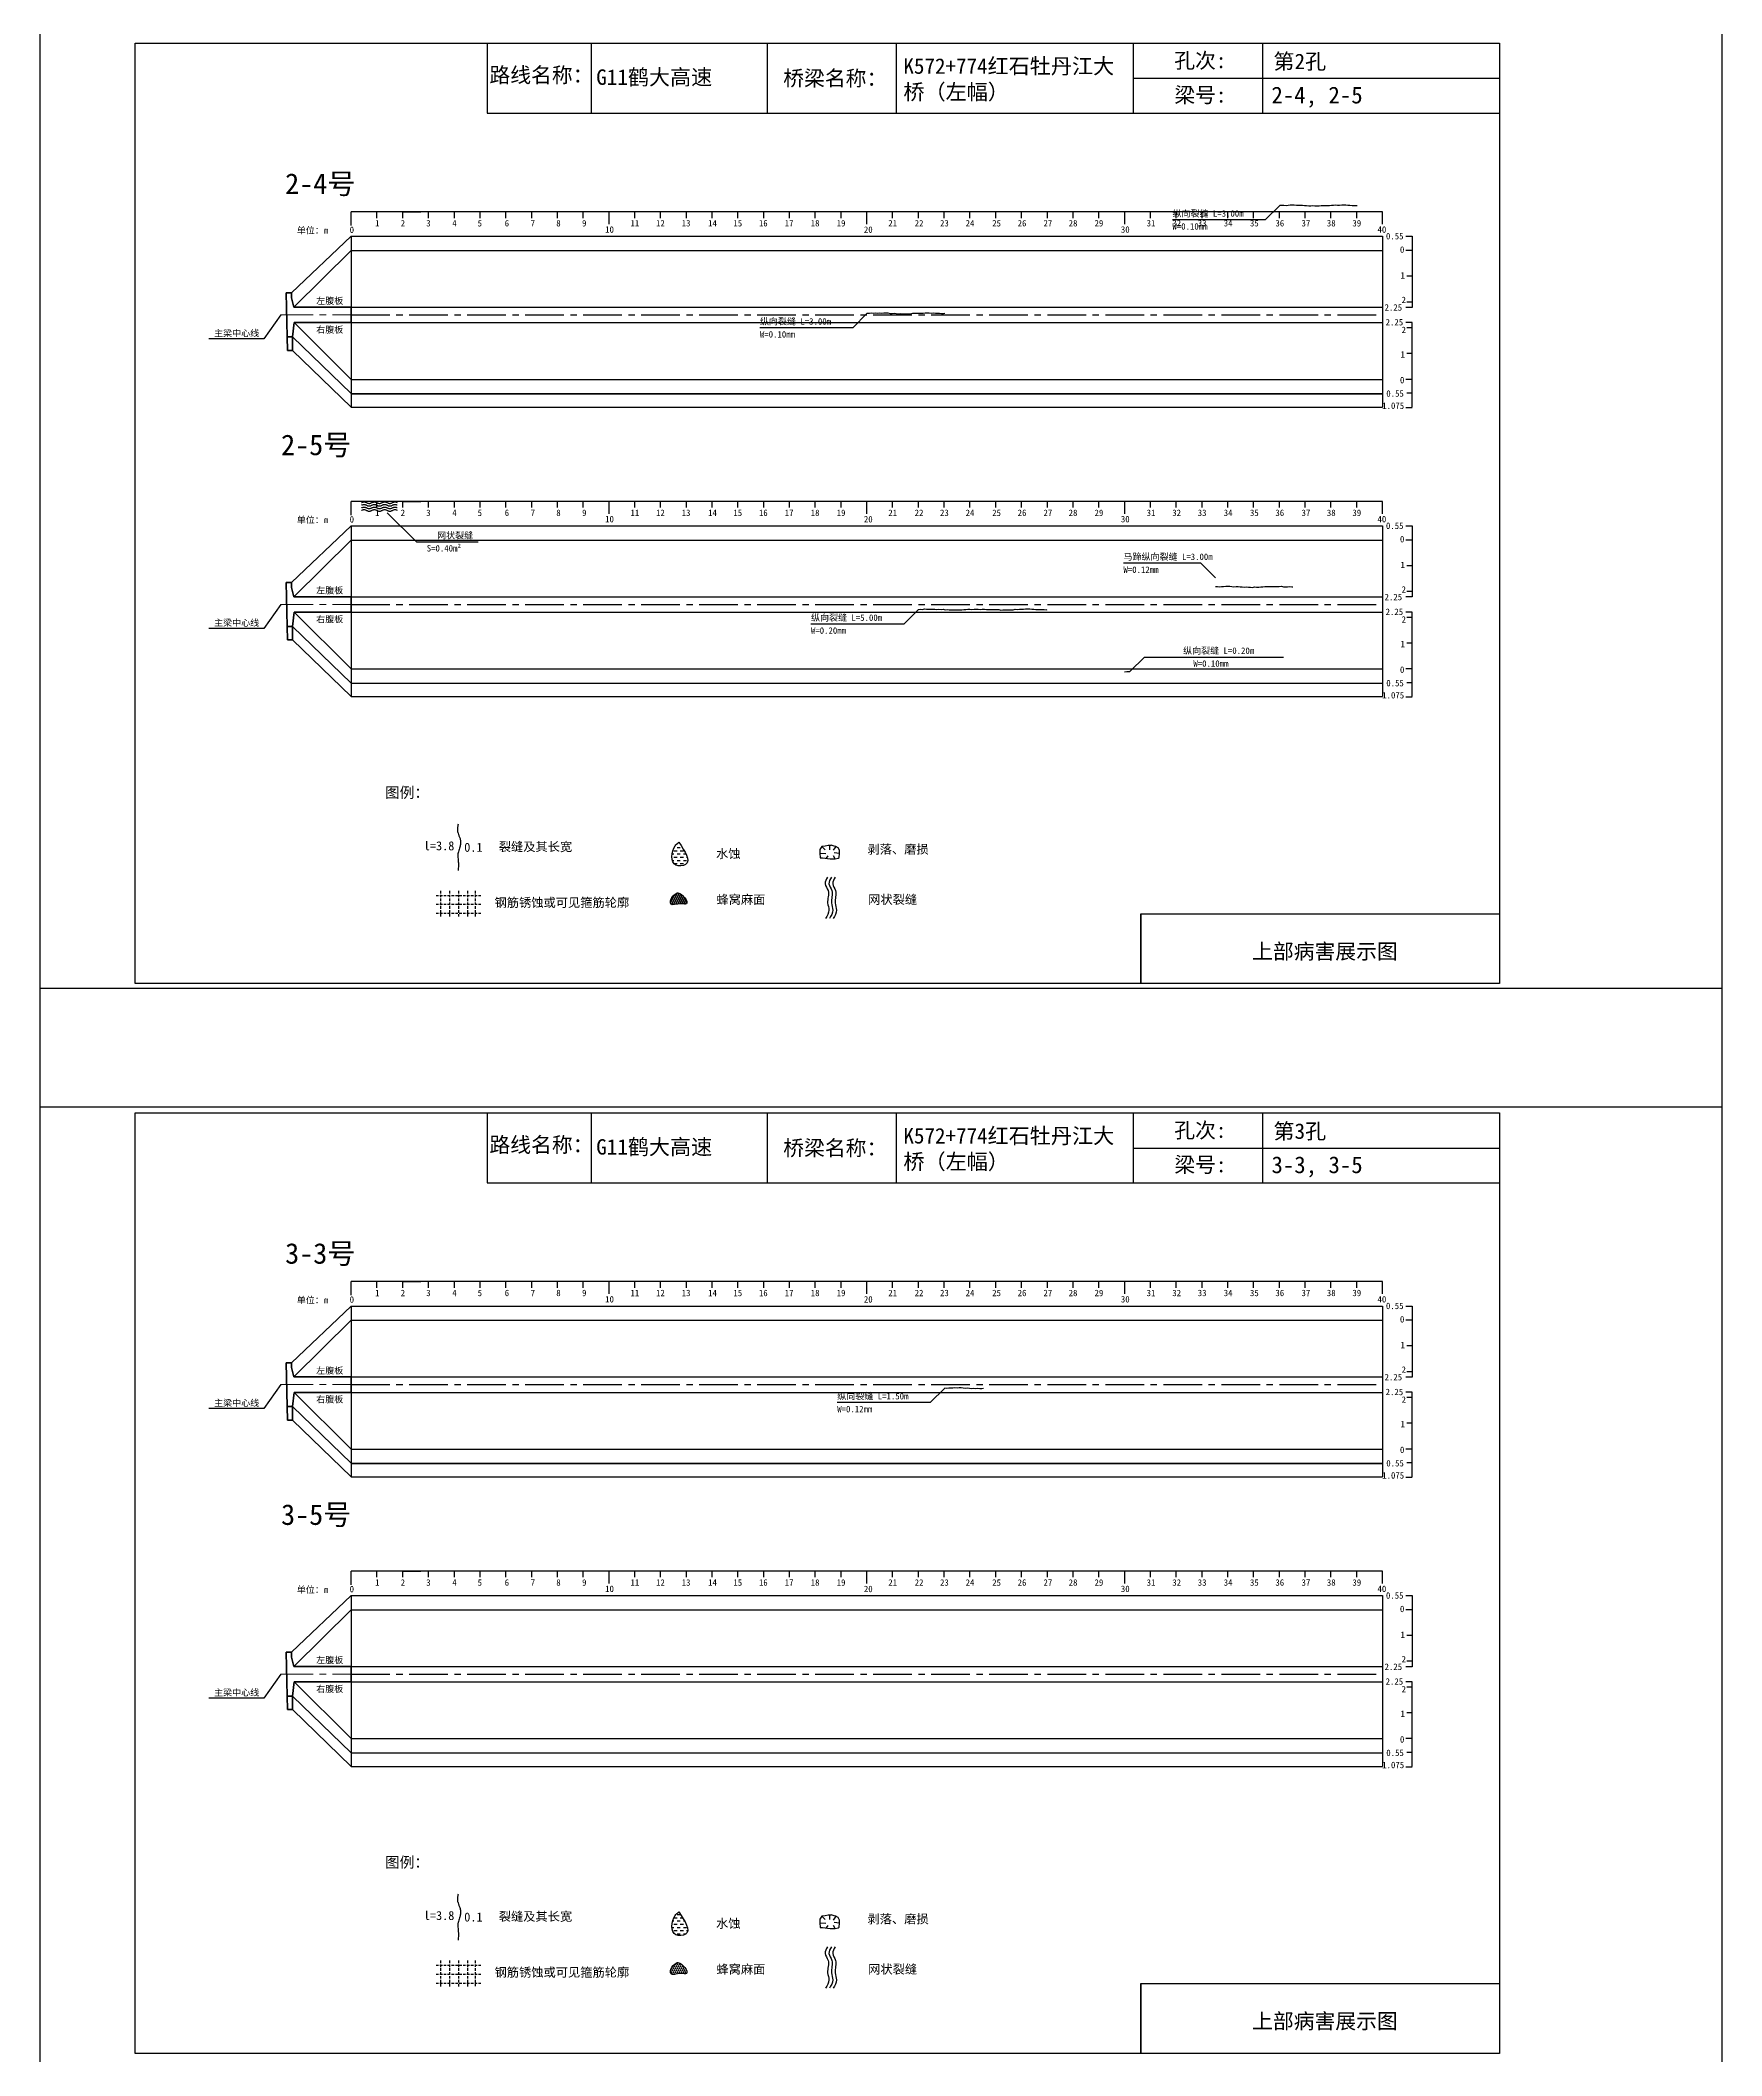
# Model space of a CAD drawing. Header units: millimetres. Extents: x -37 to 615, y -10473 to 23.
# Drawn here: x -37 to 615, y -2541 to -1759 of the extents above; entities that cross this region are included whole.
import ezdxf

# ---------------------------------------------------------------- set-up
doc = ezdxf.new("R2010")
doc.units = ezdxf.units.MM
for name, pattern in [('CENTER', [2, 1.25, -0.25, 0.25, -0.25]), ('CENTER2', [1.125, 0.75, -0.125, 0.125, -0.125]), ('DASHED', [0.75, 0.5, -0.25])]:
    doc.linetypes.add(name, pattern=pattern)
for name, color, linetype in [('加固措施', 7, 'Continuous'), ('图层1', 7, 'Continuous'), ('病害', 5, 'Continuous'), ('轮廓', 3, 'Continuous')]:
    doc.layers.add(name, color=color, linetype=linetype)
doc.layers.add('虚线', color=7, linetype='Continuous', lineweight=30)
doc.styles.get("Standard").update_dxf_attribs({"font": ''})
doc.styles.add('汉字', font='')
doc.styles.get('Standard').set_extended_font_data('SimSun')
doc.styles.get('汉字').set_extended_font_data('SimSun')
pattern_1 = [(0, (-2783.5002, -201.1734), (0.38480574, 0.76961148), [0, -0.76961148])]
pattern_2 = [(0, (-4794.9262, -487.88576), (0.38480574, 0.76961148), [0, -0.76961148])]
pattern_3 = [(0, (-2240.9707, -124.7498), (1.2467706, 1.2467706), [1.2467706, -1.2467706])]

# ---------------------------------------------------------------- blocks, each defined once
blk = doc.blocks.new('adfsd')
at = {"lineweight": -2, "ltscale": 0.5}
for p, q in [((1140.876, -3083.768), (1140.94, -3083.769)), ((1140.897, -3083.694), (1140.936, -3083.729)), ((1140.948, -3083.824), (1140.969, -3083.796)), ((1140.983, -3083.682), (1140.981, -3083.729)), ((1141.053, -3083.694), (1141.022, -3083.735)), ((1141.045, -3083.83), (1141.028, -3083.796)), ((1141.094, -3083.772), (1141.036, -3083.763))]:
    blk.add_line(p, q, dxfattribs=at)
blk.add_lwpolyline([(1141, -3083.682), (1140.967, -3083.682), (1140.934, -3083.69), (1140.897, -3083.694), (1140.876, -3083.727), (1140.876, -3083.768), (1140.88, -3083.818), (1140.905, -3083.818), (1140.991, -3083.83), (1141.045, -3083.83), (1141.078, -3083.822), (1141.09, -3083.814), (1141.094, -3083.772), (1141.094, -3083.735), (1141.078, -3083.707), (1141.053, -3083.694), (1141.033, -3083.69), (1141, -3083.678)], dxfattribs=at)
blk = doc.blocks.new('chi')
at = {"color": 0}
for p, q in [((1147.409, -3079.329), (1147.409, -3078.8)), ((1187.409, -3078.8), (1147.409, -3078.8)), ((1148.409, -3079.041), (1148.409, -3078.8)), ((1149.409, -3079.041), (1149.409, -3078.8)), ((1149.409, -3078.8), (1150.109, -3078.8)), ((1150.409, -3079.041), (1150.409, -3078.8)), ((1151.409, -3079.041), (1151.409, -3078.8)), ((1152.409, -3079.041), (1152.409, -3078.8)), ((1153.409, -3079.041), (1153.409, -3078.8)), ((1154.409, -3079.041), (1154.409, -3078.8)), ((1155.409, -3079.041), (1155.409, -3078.8)), ((1156.409, -3079.041), (1156.409, -3078.8)), ((1157.409, -3079.283), (1157.409, -3078.8)), ((1158.409, -3079.041), (1158.409, -3078.8)), ((1159.409, -3079.041), (1159.409, -3078.8)), ((1160.409, -3079.041), (1160.409, -3078.8)), ((1161.409, -3079.041), (1161.409, -3078.8)), ((1162.409, -3079.041), (1162.409, -3078.8)), ((1163.409, -3079.041), (1163.409, -3078.8)), ((1164.409, -3079.041), (1164.409, -3078.8)), ((1165.409, -3079.041), (1165.409, -3078.8)), ((1166.409, -3079.041), (1166.409, -3078.8)), ((1167.409, -3079.283), (1167.409, -3078.8)), ((1168.409, -3079.041), (1168.409, -3078.8)), ((1169.409, -3079.041), (1169.409, -3078.8)), ((1170.409, -3079.041), (1170.409, -3078.8)), ((1171.409, -3079.041), (1171.409, -3078.8)), ((1172.409, -3079.041), (1172.409, -3078.8)), ((1173.409, -3079.041), (1173.409, -3078.8)), ((1174.409, -3079.041), (1174.409, -3078.8)), ((1175.409, -3079.041), (1175.409, -3078.8)), ((1176.409, -3079.041), (1176.409, -3078.8)), ((1177.409, -3079.283), (1177.409, -3078.8)), ((1178.409, -3079.041), (1178.409, -3078.8)), ((1179.409, -3079.041), (1179.409, -3078.8)), ((1180.409, -3079.041), (1180.409, -3078.8)), ((1181.409, -3079.041), (1181.409, -3078.8)), ((1182.409, -3079.041), (1182.409, -3078.8)), ((1183.409, -3079.041), (1183.409, -3078.8)), ((1184.409, -3079.041), (1184.409, -3078.8)), ((1185.409, -3079.041), (1185.409, -3078.8)), ((1186.409, -3079.041), (1186.409, -3078.8)), ((1187.409, -3079.283), (1187.409, -3078.8))]:
    blk.add_line(p, q, dxfattribs=at)
for s, p in [('0', (1147.349, -3079.623)), ('1', (1148.339, -3079.368)), ('2', (1149.328, -3079.368)), ('3', (1150.319, -3079.368)), ('4', (1151.329, -3079.368)), ('5', (1152.313, -3079.368)), ('6', (1153.363, -3079.368)), ('7', (1154.37, -3079.368)), ('8', (1155.363, -3079.368)), ('9', (1156.363, -3079.368)), ('10', (1157.259, -3079.613)), ('11', (1158.242, -3079.368)), ('12', (1159.233, -3079.368)), ('13', (1160.227, -3079.368)), ('14', (1161.252, -3079.368)), ('15', (1162.233, -3079.368)), ('16', (1163.223, -3079.368)), ('17', (1164.224, -3079.368)), ('18', (1165.232, -3079.368)), ('19', (1166.238, -3079.368)), ('20', (1167.294, -3079.617)), ('21', (1168.24, -3079.368)), ('22', (1169.264, -3079.368)), ('23', (1170.247, -3079.368)), ('24', (1171.24, -3079.368)), ('25', (1172.271, -3079.368)), ('26', (1173.258, -3079.368)), ('27', (1174.261, -3079.368)), ('28', (1175.236, -3079.368)), ('29', (1176.24, -3079.368)), ('30', (1177.262, -3079.613)), ('31', (1178.261, -3079.368)), ('32', (1179.256, -3079.368)), ('33', (1180.243, -3079.368)), ('34', (1181.251, -3079.368)), ('35', (1182.269, -3079.368)), ('36', (1183.256, -3079.368)), ('37', (1184.269, -3079.368)), ('38', (1185.251, -3079.368)), ('39', (1186.242, -3079.368)), ('40', (1187.216, -3079.613))]:
    blk.add_text(s, height=0.25).set_placement(p)
blk = doc.blocks.new('kopp')
at = {"color": 0}
for p, q in [((1188.308, -3078.25), (1188.558, -3078.25)), ((1188.558, -3078.8), (1188.308, -3078.8)), ((1188.558, -3078.25), (1188.558, -3078.8)), ((1188.558, -3078.8), (1188.558, -3079.8)), ((1188.558, -3079.8), (1188.358, -3079.8)), ((1188.558, -3079.8), (1188.558, -3079.8)), ((1188.558, -3079.8), (1188.558, -3080.8)), ((1188.558, -3081.009), (1188.308, -3081.009)), ((1188.558, -3080.8), (1188.358, -3080.8)), ((1188.558, -3080.8), (1188.558, -3081.009)), ((1188.558, -3081.592), (1188.308, -3081.592)), ((1188.558, -3081.8), (1188.358, -3081.8)), ((1188.558, -3081.8), (1188.558, -3081.592)), ((1188.558, -3082.8), (1188.558, -3081.8)), ((1188.558, -3082.8), (1188.358, -3082.8)), ((1188.558, -3083.8), (1188.558, -3082.8)), ((1188.558, -3082.8), (1188.558, -3082.8)), ((1188.558, -3083.8), (1188.308, -3083.8)), ((1188.558, -3084.338), (1188.358, -3084.338)), ((1188.558, -3084.875), (1188.558, -3083.8)), ((1188.308, -3084.888), (1188.558, -3084.888))]:
    blk.add_line(p, q, dxfattribs=at)
for s, p in [('0.55', (1187.543, -3078.37)), ('0', (1188.086, -3078.891)), ('1', (1188.109, -3079.89)), ('2.25', (1187.49, -3081.135)), ('2', (1188.15, -3080.842)), ('2.25', (1187.53, -3081.708)), ('2', (1188.15, -3082.006)), ('1', (1188.109, -3082.959)), ('0.55', (1187.556, -3084.474)), ('0', (1188.086, -3083.954)), ('1.075', (1187.398, -3084.946))]:
    blk.add_text(s, height=0.25).set_placement(p)

msp = doc.modelspace()

# ---------------------------------------------------------------- hatches: boundary and pattern name
at = {"layer": '加固措施', "lineweight": -2}
h = msp.add_hatch(dxfattribs=at)
h.set_pattern_fill('DASH', color=256, scale=0.626645)
h.set_pattern_definition(pattern_3)
edge = h.paths.add_edge_path()
edge.add_spline(control_points=[(210.85, -2070.12), (210.36, -2070.55), (208.03, -2072.61), (207.41, -2080.1), (216.74, -2078.77), (213.29, -2073.7), (210.85, -2070.12)], knot_values=[0, 0, 0, 0, 3.237042, 15.187225, 21.182779, 35.601669, 35.601669, 35.601669, 35.601669], degree=3, periodic=0)
h = msp.add_hatch(dxfattribs=at)
h.set_pattern_fill('DASH', color=256, scale=0.626645)
h.set_pattern_definition(pattern_3)
edge = h.paths.add_edge_path()
edge.add_spline(control_points=[(210.85, -2070.12), (210.36, -2070.55), (208.03, -2072.61), (207.41, -2080.1), (216.74, -2078.77), (213.29, -2073.7), (210.85, -2070.12)], knot_values=[0, 0, 0, 0, 3.237042, 15.187225, 21.182779, 35.601669, 35.601669, 35.601669, 35.601669], degree=3, periodic=0)
h = msp.add_hatch(dxfattribs=at)
h.set_pattern_fill('DOTS', scale=0.696272)
h.set_pattern_definition(pattern_1)
edge = h.paths.add_edge_path()
edge.add_spline(control_points=[(210.19, -2089.78), (209.15, -2090.49), (207.68, -2091.51), (207.52, -2095.25), (211, -2093.53), (215.72, -2094.88), (212.21, -2089.7), (210.31, -2089.78), (210.19, -2089.78)], knot_values=[0, 0, 0, 0, 5.205471, 7.397577, 12.944796, 16.169923, 23.88441, 24.400432, 24.400432, 24.400432, 24.400432], degree=3, periodic=0)
h = msp.add_hatch(dxfattribs=at)
h.set_pattern_fill('DOTS', scale=0.696272)
h.set_pattern_definition(pattern_1)
edge = h.paths.add_edge_path()
edge.add_spline(control_points=[(210.19, -2089.78), (209.15, -2090.49), (207.68, -2091.51), (207.52, -2095.25), (211, -2093.53), (215.72, -2094.88), (212.21, -2089.7), (210.31, -2089.78), (210.19, -2089.78)], knot_values=[0, 0, 0, 0, 5.205471, 7.397577, 12.944796, 16.169923, 23.88441, 24.400432, 24.400432, 24.400432, 24.400432], degree=3, periodic=0)
h = msp.add_hatch(dxfattribs=at)
h.set_pattern_fill('DASH', color=256, scale=0.626645)
h.set_pattern_definition(pattern_3)
edge = h.paths.add_edge_path()
edge.add_spline(control_points=[(210.85, -2485.12), (210.36, -2485.55), (208.03, -2487.61), (207.41, -2495.1), (216.74, -2493.77), (213.29, -2488.7), (210.85, -2485.12)], knot_values=[0, 0, 0, 0, 3.237042, 15.187225, 21.182779, 35.601669, 35.601669, 35.601669, 35.601669], degree=3, periodic=0)
h = msp.add_hatch(dxfattribs=at)
h.set_pattern_fill('DASH', color=256, scale=0.626645)
h.set_pattern_definition(pattern_3)
edge = h.paths.add_edge_path()
edge.add_spline(control_points=[(210.85, -2485.12), (210.36, -2485.55), (208.03, -2487.61), (207.41, -2495.1), (216.74, -2493.77), (213.29, -2488.7), (210.85, -2485.12)], knot_values=[0, 0, 0, 0, 3.237042, 15.187225, 21.182779, 35.601669, 35.601669, 35.601669, 35.601669], degree=3, periodic=0)
h = msp.add_hatch(dxfattribs=at)
h.set_pattern_fill('DOTS', scale=0.696272)
h.set_pattern_definition(pattern_1)
edge = h.paths.add_edge_path()
edge.add_spline(control_points=[(210.19, -2504.78), (209.15, -2505.49), (207.68, -2506.51), (207.52, -2510.25), (211, -2508.53), (215.72, -2509.88), (212.21, -2504.7), (210.31, -2504.78), (210.19, -2504.78)], knot_values=[0, 0, 0, 0, 5.205471, 7.397577, 12.944796, 16.169923, 23.88441, 24.400432, 24.400432, 24.400432, 24.400432], degree=3, periodic=0)
h = msp.add_hatch(dxfattribs=at)
h.set_pattern_fill('DOTS', scale=0.696272)
h.set_pattern_definition(pattern_1)
edge = h.paths.add_edge_path()
edge.add_spline(control_points=[(210.19, -2504.78), (209.15, -2505.49), (207.68, -2506.51), (207.52, -2510.25), (211, -2508.53), (215.72, -2509.88), (212.21, -2504.7), (210.31, -2504.78), (210.19, -2504.78)], knot_values=[0, 0, 0, 0, 5.205471, 7.397577, 12.944796, 16.169923, 23.88441, 24.400432, 24.400432, 24.400432, 24.400432], degree=3, periodic=0)
at = {"layer": '病害', "lineweight": -2}
h = msp.add_hatch(dxfattribs=at)
h.set_pattern_fill('DOTS', color=4, scale=0.696272, style=0)
h.set_pattern_definition(pattern_2)
edge = h.paths.add_edge_path()
edge.add_spline(control_points=[(210.19, -2089.78), (209.15, -2090.49), (207.68, -2091.51), (207.52, -2095.25), (211, -2093.53), (215.72, -2094.88), (212.21, -2089.7), (210.31, -2089.78), (210.19, -2089.78)], knot_values=[0, 0, 0, 0, 1.041094, 1.479515, 2.588959, 3.233985, 4.776882, 4.880086, 4.880086, 4.880086, 4.880086], degree=3, periodic=0)
h = msp.add_hatch(dxfattribs=at)
h.set_pattern_fill('DOTS', color=4, scale=0.696272, style=0)
h.set_pattern_definition(pattern_2)
edge = h.paths.add_edge_path()
edge.add_spline(control_points=[(210.19, -2089.78), (209.15, -2090.49), (207.68, -2091.51), (207.52, -2095.25), (211, -2093.53), (215.72, -2094.88), (212.21, -2089.7), (210.31, -2089.78), (210.19, -2089.78)], knot_values=[0, 0, 0, 0, 1.041094, 1.479515, 2.588959, 3.233985, 4.776882, 4.880086, 4.880086, 4.880086, 4.880086], degree=3, periodic=0)
h = msp.add_hatch(dxfattribs=at)
h.set_pattern_fill('DOTS', color=4, scale=0.696272, style=0)
h.set_pattern_definition(pattern_2)
edge = h.paths.add_edge_path()
edge.add_spline(control_points=[(210.19, -2504.78), (209.15, -2505.49), (207.68, -2506.51), (207.52, -2510.25), (211, -2508.53), (215.72, -2509.88), (212.21, -2504.7), (210.31, -2504.78), (210.19, -2504.78)], knot_values=[0, 0, 0, 0, 1.041094, 1.479515, 2.588959, 3.233985, 4.776882, 4.880086, 4.880086, 4.880086, 4.880086], degree=3, periodic=0)
h = msp.add_hatch(dxfattribs=at)
h.set_pattern_fill('DOTS', color=4, scale=0.696272, style=0)
h.set_pattern_definition(pattern_2)
edge = h.paths.add_edge_path()
edge.add_spline(control_points=[(210.19, -2504.78), (209.15, -2505.49), (207.68, -2506.51), (207.52, -2510.25), (211, -2508.53), (215.72, -2509.88), (212.21, -2504.7), (210.31, -2504.78), (210.19, -2504.78)], knot_values=[0, 0, 0, 0, 1.041094, 1.479515, 2.588959, 3.233985, 4.776882, 4.880086, 4.880086, 4.880086, 4.880086], degree=3, periodic=0)

# ---------------------------------------------------------------- linework, layer by layer
at = {"color": 0, "linetype": 'ByBlock'}
for p, q in [((0, -1760.15), (529.17, -1760.15)), ((0, -2125), (0, -1760.15)), ((136.5, -1760.15), (136.5, -1787.28)), ((245.1, -1760.15), (245.1, -1787.28)), ((387.13, -1760.15), (387.13, -1787.28)), ((437.29, -1760.21), (437.29, -1787.34)), ((529.17, -1760.15), (529.17, -2125)), ((136.5, -1787.28), (529.17, -1787.28)), ((390.12, -2125), (390.12, -2097.88)), ((390.12, -2097.88), (529.17, -2097.88)), ((529.17, -2125), (0, -2125)), ((0, -2175.15), (529.17, -2175.15)), ((0, -2540), (0, -2175.15)), ((136.5, -2175.15), (136.5, -2202.28)), ((245.1, -2175.15), (245.1, -2202.28)), ((387.13, -2175.15), (387.13, -2202.28)), ((437.29, -2175.21), (437.29, -2202.34)), ((529.17, -2175.15), (529.17, -2540)), ((136.5, -2202.28), (529.17, -2202.28)), ((390.12, -2540), (390.12, -2512.88)), ((390.12, -2512.88), (529.17, -2512.88)), ((529.17, -2540), (0, -2540))]:
    msp.add_line(p, q, dxfattribs=at)
at = {"color": 0}
for p, q in [((60.65, -1857.07), (83.82, -1835.07)), ((83.82, -1835.07), (83.82, -1901.32)), ((83.82, -1835.07), (483.82, -1835.07)), ((483.82, -1835.07), (483.82, -1901.32)), ((61.57, -1862.57), (83.82, -1840.57)), ((56.57, -1865.57), (49.96, -1874.83)), ((61.64, -1868.57), (83.82, -1890.57)), ((83.82, -1862.57), (483.82, -1862.57)), ((83.82, -1868.57), (483.82, -1868.57)), ((483.82, -1862.57), (483.82, -1865.57)), ((49.96, -1874.83), (28.63, -1874.83)), ((60.99, -1874.07), (83.82, -1896.07)), ((61.09, -1879.32), (83.82, -1901.32)), ((83.82, -1890.57), (483.82, -1890.57)), ((83.82, -1896.07), (483.82, -1896.07)), ((83.82, -1896.19), (483.82, -1896.19)), ((83.82, -1901.32), (483.82, -1901.32)), ((60.65, -1969.41), (83.82, -1947.41)), ((61.57, -1974.92), (83.82, -1952.91)), ((83.82, -1947.41), (83.82, -2013.66)), ((83.82, -1947.41), (483.82, -1947.41)), ((83.82, -1952.91), (483.82, -1952.91)), ((483.82, -1947.41), (483.82, -2013.66)), ((56.57, -1977.91), (49.96, -1987.17)), ((83.82, -1974.91), (483.82, -1974.91)), ((483.82, -1974.91), (483.82, -1977.91)), ((61.64, -1980.91), (83.82, -2002.91)), ((83.82, -1980.91), (483.82, -1980.91)), ((49.96, -1987.17), (28.63, -1987.17)), ((60.99, -1986.41), (83.82, -2008.41)), ((61.09, -1991.66), (83.82, -2013.66)), ((83.82, -2002.91), (483.82, -2002.91)), ((83.82, -2008.41), (483.82, -2008.41)), ((83.82, -2013.66), (483.82, -2013.66)), ((60.65, -2272.07), (83.82, -2250.07)), ((83.82, -2250.07), (83.82, -2316.32)), ((83.82, -2250.07), (483.82, -2250.07)), ((483.82, -2250.07), (483.82, -2316.32)), ((61.57, -2277.57), (83.82, -2255.57)), ((56.57, -2280.57), (49.96, -2289.83)), ((83.82, -2277.57), (483.82, -2277.57)), ((483.82, -2277.57), (483.82, -2280.57)), ((49.96, -2289.83), (28.63, -2289.83)), ((60.99, -2289.07), (83.82, -2311.07)), ((61.64, -2283.57), (83.82, -2305.57)), ((83.82, -2283.57), (483.82, -2283.57)), ((61.09, -2294.32), (83.82, -2316.32)), ((83.82, -2305.57), (483.82, -2305.57)), ((83.82, -2311.07), (483.82, -2311.07)), ((83.82, -2311.19), (483.82, -2311.19)), ((83.82, -2316.32), (483.82, -2316.32)), ((60.65, -2384.41), (83.82, -2362.41)), ((61.57, -2389.92), (83.82, -2367.91)), ((83.82, -2362.41), (83.82, -2428.66)), ((83.82, -2362.41), (483.82, -2362.41)), ((83.82, -2367.91), (483.82, -2367.91)), ((483.82, -2362.41), (483.82, -2428.66)), ((83.82, -2389.91), (483.82, -2389.91)), ((483.82, -2389.91), (483.82, -2392.91)), ((56.57, -2392.91), (49.96, -2402.17)), ((61.64, -2395.91), (83.82, -2417.91)), ((83.82, -2395.91), (483.82, -2395.91)), ((49.96, -2402.17), (28.63, -2402.17)), ((60.99, -2401.41), (83.82, -2423.41)), ((61.09, -2406.66), (83.82, -2428.66)), ((83.82, -2417.91), (483.82, -2417.91)), ((83.82, -2423.41), (483.82, -2423.41)), ((83.82, -2428.66), (483.82, -2428.66))]:
    msp.add_line(p, q, dxfattribs=at)
for p, q in [((83.82, -1840.57), (483.82, -1840.57)), ((83.82, -2255.57), (483.82, -2255.57))]:
    msp.add_line(p, q)
at = {"color": 1, "linetype": 'CENTER2', "ltscale": 20}
for p, q in [((83.82, -1865.57), (483.82, -1865.57)), ((83.82, -1977.91), (483.82, -1977.91)), ((83.82, -2280.57), (483.82, -2280.57)), ((83.82, -2392.91), (483.82, -2392.91))]:
    msp.add_line(p, q, dxfattribs=at)
at = {"color": 1, "linetype": 'DASHED', "ltscale": 2}
for p, q in [((116.71, -2090.75), (134.11, -2090.75)), ((116.71, -2090.75), (134.11, -2090.75)), ((116.71, -2094.23), (134.11, -2094.23)), ((116.71, -2094.23), (134.11, -2094.23)), ((118.45, -2089.01), (118.45, -2099.45)), ((118.45, -2089.01), (118.45, -2099.45)), ((121.93, -2089.01), (121.93, -2099.45)), ((121.93, -2089.01), (121.93, -2099.45)), ((125.41, -2089.01), (125.41, -2099.45)), ((125.41, -2089.01), (125.41, -2099.45)), ((128.89, -2089.01), (128.89, -2099.45)), ((128.89, -2089.01), (128.89, -2099.45)), ((131.87, -2088.98), (131.87, -2099.43)), ((131.87, -2088.98), (131.87, -2099.43)), ((116.71, -2097.71), (134.11, -2097.71)), ((116.71, -2097.71), (134.11, -2097.71)), ((116.71, -2505.75), (134.11, -2505.75)), ((116.71, -2505.75), (134.11, -2505.75)), ((116.71, -2509.23), (134.11, -2509.23)), ((116.71, -2509.23), (134.11, -2509.23)), ((118.45, -2504.01), (118.45, -2514.45)), ((118.45, -2504.01), (118.45, -2514.45)), ((121.93, -2504.01), (121.93, -2514.45)), ((121.93, -2504.01), (121.93, -2514.45)), ((125.41, -2504.01), (125.41, -2514.45)), ((125.41, -2504.01), (125.41, -2514.45)), ((128.89, -2504.01), (128.89, -2514.45)), ((128.89, -2504.01), (128.89, -2514.45)), ((131.87, -2503.98), (131.87, -2514.43)), ((131.87, -2503.98), (131.87, -2514.43)), ((116.71, -2512.71), (134.11, -2512.71)), ((116.71, -2512.71), (134.11, -2512.71))]:
    msp.add_line(p, q, dxfattribs=at)
at = {"color": 3, "linetype": 'ByBlock'}
for points in [[(-36.77, -1711.81), (615.38, -1711.81), (615.38, -2172.93), (-36.77, -2172.93)], [(-36.77, -2126.81), (615.38, -2126.81), (615.38, -2587.93), (-36.77, -2587.93)]]:
    msp.add_lwpolyline(points, close=True, dxfattribs=at)
at = {"color": 7}
for points in [[(444, -1823.09), (438.34, -1828.74), (402.34, -1828.74)], [(444, -1823.02), (444.8, -1822.95), (445.6, -1823.01), (446.4, -1823.07), (447.2, -1822.95), (448, -1822.92), (448.8, -1822.86), (449.6, -1822.87), (450.4, -1822.97), (451.2, -1822.98), (452, -1823.03), (452.8, -1823.01), (453.6, -1823.11), (454.4, -1823.1), (455.2, -1823.24), (456, -1823.21), (456.8, -1823.13), (457.6, -1823.27), (458.4, -1823.2), (459.2, -1823.2), (460, -1823.14), (460.8, -1823.11), (461.6, -1823.07), (462.4, -1823.13), (463.2, -1823.11), (464, -1822.99), (464.8, -1822.94), (465.6, -1822.89), (466.4, -1823.04), (467.2, -1823.02), (468, -1822.91), (468.8, -1822.86), (469.6, -1822.87), (470.4, -1822.95), (471.2, -1823.05), (472, -1823.15), (472.8, -1823.09), (473.6, -1823.08), (474, -1823.09)], [(284, -1864.95), (278.34, -1870.6), (242.34, -1870.6)], [(284, -1864.96), (284.8, -1864.87), (285.6, -1864.79), (286.4, -1864.93), (287.2, -1864.76), (288, -1864.84), (288.8, -1864.82), (289.6, -1864.87), (290.4, -1864.81), (291.2, -1864.83), (292, -1864.82), (292.8, -1864.98), (293.6, -1865.04), (294.4, -1864.92), (295.2, -1865.01), (296, -1865.11), (296.8, -1865), (297.6, -1865.16), (298.4, -1865.1), (299.2, -1865.14), (300, -1865.12), (300.8, -1865.14), (301.6, -1864.95), (302.4, -1864.89), (303.2, -1864.89), (304, -1864.96), (304.8, -1864.87), (305.6, -1864.86), (306.4, -1864.79), (307.2, -1864.77), (308, -1864.81), (308.8, -1864.86), (309.6, -1864.76), (310.4, -1864.92), (311.2, -1864.92), (312, -1864.94), (312.8, -1865.02), (313.6, -1865), (314, -1864.95)], [(87.8, -1938.4), (88, -1938.31), (88.2, -1938.23), (88.4, -1938.16), (88.6, -1938.12), (88.8, -1938.11), (89, -1938.12), (89.2, -1938.16), (89.4, -1938.23), (89.6, -1938.31), (89.8, -1938.4), (90, -1938.5), (90.2, -1938.58), (90.4, -1938.65), (90.6, -1938.69), (90.8, -1938.7), (91, -1938.69), (91.2, -1938.65), (91.4, -1938.58), (91.6, -1938.5), (91.8, -1938.4), (92, -1938.31), (92.2, -1938.23), (92.4, -1938.16), (92.6, -1938.12), (92.8, -1938.11), (93, -1938.12), (93.2, -1938.16), (93.4, -1938.23), (93.6, -1938.31), (93.8, -1938.4), (94, -1938.5), (94.2, -1938.58), (94.4, -1938.65), (94.6, -1938.69), (94.8, -1938.7), (95, -1938.69), (95.2, -1938.65), (95.4, -1938.58), (95.6, -1938.5), (95.8, -1938.4), (96, -1938.31), (96.2, -1938.23), (96.4, -1938.16), (96.6, -1938.12), (96.8, -1938.11), (97, -1938.12), (97.2, -1938.16), (97.4, -1938.23), (97.6, -1938.31), (97.8, -1938.4), (98, -1938.5), (98.2, -1938.58), (98.4, -1938.65), (98.6, -1938.69), (98.8, -1938.7), (99, -1938.69), (99.2, -1938.65), (99.4, -1938.58), (99.6, -1938.5), (99.8, -1938.4), (100, -1938.31), (100.2, -1938.23), (100.4, -1938.16), (100.6, -1938.12), (100.8, -1938.11), (101, -1938.12), (101.2, -1938.16), (101.4, -1938.23), (101.6, -1938.31)], [(87.8, -1939.4), (88, -1939.31), (88.2, -1939.23), (88.4, -1939.16), (88.6, -1939.12), (88.8, -1939.11), (89, -1939.12), (89.2, -1939.16), (89.4, -1939.23), (89.6, -1939.31), (89.8, -1939.4), (90, -1939.5), (90.2, -1939.58), (90.4, -1939.65), (90.6, -1939.69), (90.8, -1939.7), (91, -1939.69), (91.2, -1939.65), (91.4, -1939.58), (91.6, -1939.5), (91.8, -1939.4), (92, -1939.31), (92.2, -1939.23), (92.4, -1939.16), (92.6, -1939.12), (92.8, -1939.11), (93, -1939.12), (93.2, -1939.16), (93.4, -1939.23), (93.6, -1939.31), (93.8, -1939.4), (94, -1939.5), (94.2, -1939.58), (94.4, -1939.65), (94.6, -1939.69), (94.8, -1939.7), (95, -1939.69), (95.2, -1939.65), (95.4, -1939.58), (95.6, -1939.5), (95.8, -1939.4), (96, -1939.31), (96.2, -1939.23), (96.4, -1939.16), (96.6, -1939.12), (96.8, -1939.11), (97, -1939.12), (97.2, -1939.16), (97.4, -1939.23), (97.6, -1939.31), (97.8, -1939.4), (98, -1939.5), (98.2, -1939.58), (98.4, -1939.65), (98.6, -1939.69), (98.8, -1939.7), (99, -1939.69), (99.2, -1939.65), (99.4, -1939.58), (99.6, -1939.5), (99.8, -1939.4), (100, -1939.31), (100.2, -1939.23), (100.4, -1939.16), (100.6, -1939.12), (100.8, -1939.11), (101, -1939.12), (101.2, -1939.16), (101.4, -1939.23), (101.6, -1939.31)], [(87.8, -1940.4), (88, -1940.31), (88.2, -1940.23), (88.4, -1940.16), (88.6, -1940.12), (88.8, -1940.11), (89, -1940.12), (89.2, -1940.16), (89.4, -1940.23), (89.6, -1940.31), (89.8, -1940.4), (90, -1940.5), (90.2, -1940.58), (90.4, -1940.65), (90.6, -1940.69), (90.8, -1940.7), (91, -1940.69), (91.2, -1940.65), (91.4, -1940.58), (91.6, -1940.5), (91.8, -1940.4), (92, -1940.31), (92.2, -1940.23), (92.4, -1940.16), (92.6, -1940.12), (92.8, -1940.11), (93, -1940.12), (93.2, -1940.16), (93.4, -1940.23), (93.6, -1940.31), (93.8, -1940.4), (94, -1940.5), (94.2, -1940.58), (94.4, -1940.65), (94.6, -1940.69), (94.8, -1940.7), (95, -1940.69), (95.2, -1940.65), (95.4, -1940.58), (95.6, -1940.5), (95.8, -1940.4), (96, -1940.31), (96.2, -1940.23), (96.4, -1940.16), (96.6, -1940.12), (96.8, -1940.11), (97, -1940.12), (97.2, -1940.16), (97.4, -1940.23), (97.6, -1940.31), (97.8, -1940.4), (98, -1940.5), (98.2, -1940.58), (98.4, -1940.65), (98.6, -1940.69), (98.8, -1940.7), (99, -1940.69), (99.2, -1940.65), (99.4, -1940.58), (99.6, -1940.5), (99.8, -1940.4), (100, -1940.31), (100.2, -1940.23), (100.4, -1940.16), (100.6, -1940.12), (100.8, -1940.11), (101, -1940.12), (101.2, -1940.16), (101.4, -1940.23), (101.6, -1940.31)], [(87.8, -1941.4), (88, -1941.31), (88.2, -1941.23), (88.4, -1941.16), (88.6, -1941.12), (88.8, -1941.11), (89, -1941.12), (89.2, -1941.16), (89.4, -1941.23), (89.6, -1941.31), (89.8, -1941.4), (90, -1941.5), (90.2, -1941.58), (90.4, -1941.65), (90.6, -1941.69), (90.8, -1941.7), (91, -1941.69), (91.2, -1941.65), (91.4, -1941.58), (91.6, -1941.5), (91.8, -1941.4), (92, -1941.31), (92.2, -1941.23), (92.4, -1941.16), (92.6, -1941.12), (92.8, -1941.11), (93, -1941.12), (93.2, -1941.16), (93.4, -1941.23), (93.6, -1941.31), (93.8, -1941.4), (94, -1941.5), (94.2, -1941.58), (94.4, -1941.65), (94.6, -1941.69), (94.8, -1941.7), (95, -1941.69), (95.2, -1941.65), (95.4, -1941.58), (95.6, -1941.5), (95.8, -1941.4), (96, -1941.31), (96.2, -1941.23), (96.4, -1941.16), (96.6, -1941.12), (96.8, -1941.11), (97, -1941.12), (97.2, -1941.16), (97.4, -1941.23), (97.6, -1941.31), (97.8, -1941.4), (98, -1941.5), (98.2, -1941.58), (98.4, -1941.65), (98.6, -1941.69), (98.8, -1941.7), (99, -1941.69), (99.2, -1941.65), (99.4, -1941.58), (99.6, -1941.5), (99.8, -1941.4), (100, -1941.31), (100.2, -1941.23), (100.4, -1941.16), (100.6, -1941.12), (100.8, -1941.11), (101, -1941.12), (101.2, -1941.16), (101.4, -1941.23), (101.6, -1941.31)], [(97.8, -1942.3), (109.11, -1953.61), (133.11, -1953.61)], [(419, -1967.55), (413.34, -1961.9), (383.34, -1961.9)], [(419, -1970.96), (419.8, -1970.9), (420.6, -1971.03), (421.4, -1970.97), (422.2, -1970.99), (423, -1970.8), (423.8, -1970.86), (424.6, -1970.8), (425.4, -1970.96), (426.2, -1971.01), (427, -1970.89), (427.8, -1970.91), (428.6, -1971.08), (429.4, -1971.09), (430.2, -1971.18), (431, -1971.05), (431.8, -1971.2), (432.6, -1971.18), (433.4, -1971.26), (434.2, -1971.09), (435, -1971.22), (435.8, -1971.13), (436.6, -1971.05), (437.4, -1971), (438.2, -1970.92), (439, -1970.99), (439.8, -1970.89), (440.6, -1970.98), (441.4, -1970.91), (442.2, -1970.96), (443, -1970.88), (443.8, -1970.91), (444.6, -1970.82), (445.4, -1971.03), (446.2, -1971), (447, -1971.02), (447.8, -1970.96), (448.6, -1971.02), (449, -1971.03)], [(303.8, -1979.87), (298.14, -1985.52), (262.14, -1985.52)], [(303.8, -1979.85), (304.6, -1979.73), (305.4, -1979.83), (306.2, -1979.66), (307, -1979.7), (307.8, -1979.76), (308.6, -1979.7), (309.4, -1979.68), (310.2, -1979.69), (311, -1979.85), (311.8, -1979.78), (312.6, -1979.83), (313.4, -1979.79), (314.2, -1979.96), (315, -1979.89), (315.8, -1979.96), (316.6, -1980.03), (317.4, -1979.99), (318.2, -1979.99), (319, -1979.97), (319.8, -1979.94), (320.6, -1979.93), (321.4, -1979.86), (322.2, -1979.86), (323, -1979.77), (323.8, -1979.78), (324.6, -1979.81), (325.4, -1979.76), (326.2, -1979.71), (327, -1979.67), (327.8, -1979.8), (328.6, -1979.77), (329.4, -1979.7), (330.2, -1979.84), (331, -1979.89), (331.8, -1979.84), (332.6, -1979.8), (333.4, -1979.92), (334.2, -1979.88), (335, -1979.92), (335.8, -1980.06), (336.6, -1979.95), (337.4, -1980.02), (338.2, -1979.94), (339, -1979.93), (339.8, -1979.98), (340.6, -1979.99), (341.4, -1979.78), (342.2, -1979.9), (343, -1979.7), (343.8, -1979.69), (344.6, -1979.69), (345.4, -1979.62), (346.2, -1979.62), (347, -1979.66), (347.8, -1979.76), (348.6, -1979.7), (349.4, -1979.89), (350.2, -1979.82), (351, -1979.88), (351.8, -1979.87), (352.6, -1979.91), (353.4, -1979.96), (353.8, -1979.87)], [(385.8, -2003.97), (391.46, -1998.32), (445.46, -1998.32)], [(383.8, -2004.05), (384.6, -2003.9), (385.4, -2003.89), (385.8, -2003.97)], [(314, -2281.89), (308.34, -2287.55), (272.34, -2287.55)], [(314, -2281.8), (314.8, -2281.88), (315.6, -2281.84), (316.4, -2281.85), (317.2, -2281.84), (318, -2281.68), (318.8, -2281.75), (319.6, -2281.72), (320.4, -2281.74), (321.2, -2281.77), (322, -2281.92), (322.8, -2281.8), (323.6, -2281.95), (324.4, -2282.01), (325.2, -2281.96), (326, -2282.09), (326.8, -2281.97), (327.6, -2282.1), (328.4, -2282.1), (329, -2281.89)]]:
    msp.add_lwpolyline(points, dxfattribs=at)
for points in [[(268.59, -2083.64), (268.08, -2084.53), (267.03, -2086.33), (269.71, -2089.45), (267.97, -2093.1), (269.63, -2096.74), (268.46, -2098.65), (267.82, -2099.69)], [(268.59, -2083.64), (268.08, -2084.53), (267.03, -2086.33), (269.71, -2089.45), (267.97, -2093.1), (269.63, -2096.74), (268.46, -2098.65), (267.82, -2099.69)], [(270.07, -2083.64), (269.55, -2084.53), (268.51, -2086.33), (271.18, -2089.45), (269.44, -2093.1), (271.1, -2096.74), (269.94, -2098.65), (269.3, -2099.69)], [(270.07, -2083.64), (269.55, -2084.53), (268.51, -2086.33), (271.18, -2089.45), (269.44, -2093.1), (271.1, -2096.74), (269.94, -2098.65), (269.3, -2099.69)], [(271.52, -2083.64), (271, -2084.53), (269.96, -2086.33), (272.63, -2089.45), (270.89, -2093.1), (272.55, -2096.74), (271.39, -2098.65), (270.75, -2099.69)], [(271.52, -2083.64), (271, -2084.53), (269.96, -2086.33), (272.63, -2089.45), (270.89, -2093.1), (272.55, -2096.74), (271.39, -2098.65), (270.75, -2099.69)], [(268.59, -2498.64), (268.08, -2499.53), (267.03, -2501.33), (269.71, -2504.45), (267.97, -2508.1), (269.63, -2511.74), (268.46, -2513.65), (267.82, -2514.69)], [(268.59, -2498.64), (268.08, -2499.53), (267.03, -2501.33), (269.71, -2504.45), (267.97, -2508.1), (269.63, -2511.74), (268.46, -2513.65), (267.82, -2514.69)], [(270.07, -2498.64), (269.55, -2499.53), (268.51, -2501.33), (271.18, -2504.45), (269.44, -2508.1), (271.1, -2511.74), (269.94, -2513.65), (269.3, -2514.69)], [(270.07, -2498.64), (269.55, -2499.53), (268.51, -2501.33), (271.18, -2504.45), (269.44, -2508.1), (271.1, -2511.74), (269.94, -2513.65), (269.3, -2514.69)], [(271.52, -2498.64), (271, -2499.53), (269.96, -2501.33), (272.63, -2504.45), (270.89, -2508.1), (272.55, -2511.74), (271.39, -2513.65), (270.75, -2514.69)], [(271.52, -2498.64), (271, -2499.53), (269.96, -2501.33), (272.63, -2504.45), (270.89, -2508.1), (272.55, -2511.74), (271.39, -2513.65), (270.75, -2514.69)]]:
    msp.add_open_spline(points, degree=3, knots=[0, 0, 0, 0, 2.808133, 5.677796, 10.461234, 13.324406, 16.732801, 16.732801, 16.732801, 16.732801])
at = {"lineweight": -2}
for points in [[(210.19, -2089.78), (209.15, -2090.49), (207.68, -2091.51), (207.52, -2095.25), (211, -2093.53), (215.72, -2094.88), (212.21, -2089.7), (210.31, -2089.78), (210.19, -2089.78)], [(210.19, -2089.78), (209.15, -2090.49), (207.68, -2091.51), (207.52, -2095.25), (211, -2093.53), (215.72, -2094.88), (212.21, -2089.7), (210.31, -2089.78), (210.19, -2089.78)], [(210.19, -2504.78), (209.15, -2505.49), (207.68, -2506.51), (207.52, -2510.25), (211, -2508.53), (215.72, -2509.88), (212.21, -2504.7), (210.31, -2504.78), (210.19, -2504.78)], [(210.19, -2504.78), (209.15, -2505.49), (207.68, -2506.51), (207.52, -2510.25), (211, -2508.53), (215.72, -2509.88), (212.21, -2504.7), (210.31, -2504.78), (210.19, -2504.78)]]:
    msp.add_open_spline(points, degree=3, knots=[0, 0, 0, 0, 3.624423, 5.150725, 9.013098, 11.258664, 16.630045, 16.989336, 16.989336, 16.989336, 16.989336], dxfattribs=at)
at = {"layer": '加固措施', "lineweight": -2}
for points in [[(210.85, -2070.12), (210.36, -2070.55), (208.03, -2072.61), (207.41, -2080.1), (216.74, -2078.77), (213.29, -2073.7), (210.85, -2070.12)], [(210.85, -2070.12), (210.36, -2070.55), (208.03, -2072.61), (207.41, -2080.1), (216.74, -2078.77), (213.29, -2073.7), (210.85, -2070.12)], [(210.85, -2485.12), (210.36, -2485.55), (208.03, -2487.61), (207.41, -2495.1), (216.74, -2493.77), (213.29, -2488.7), (210.85, -2485.12)], [(210.85, -2485.12), (210.36, -2485.55), (208.03, -2487.61), (207.41, -2495.1), (216.74, -2493.77), (213.29, -2488.7), (210.85, -2485.12)]]:
    msp.add_open_spline(points, degree=3, knots=[0, 0, 0, 0, 2.028466, 9.51698, 13.274057, 22.309569, 22.309569, 22.309569, 22.309569], dxfattribs=at)
at = {"layer": '图层1', "lineweight": -2}
for points in [[(125.25, -2063.18), (125.22, -2063.39), (125.18, -2063.61), (125.07, -2064.25), (125.02, -2064.65), (124.99, -2065.22), (125, -2065.4), (125.02, -2065.69), (125.03, -2065.79), (125.06, -2066), (125.09, -2066.11), (125.19, -2066.49), (125.29, -2066.79), (125.54, -2067.43), (125.69, -2067.78), (125.96, -2068.54), (126.09, -2068.96), (126.21, -2069.66), (126.24, -2069.94), (126.25, -2070.49), (126.23, -2070.75), (126.16, -2071.26), (126.11, -2071.5), (126, -2071.97), (125.93, -2072.19), (125.76, -2072.75), (125.64, -2073.07), (125.45, -2073.67), (125.36, -2073.96), (125.27, -2074.34), (125.24, -2074.46), (125.21, -2074.68), (125.2, -2074.77), (125.18, -2074.97), (125.17, -2075.08), (125.17, -2075.46), (125.18, -2075.75), (125.23, -2076.38), (125.27, -2076.71), (125.33, -2077.3), (125.35, -2077.54), (125.38, -2078), (125.39, -2078.22), (125.4, -2078.64), (125.4, -2078.84), (125.39, -2079.46), (125.37, -2079.86), (125.32, -2080.55), (125.3, -2080.85), (125.27, -2081.15)], [(125.25, -2063.18), (125.22, -2063.39), (125.18, -2063.61), (125.07, -2064.25), (125.02, -2064.65), (124.99, -2065.22), (125, -2065.4), (125.02, -2065.69), (125.03, -2065.79), (125.06, -2066), (125.09, -2066.11), (125.19, -2066.49), (125.29, -2066.79), (125.54, -2067.43), (125.69, -2067.78), (125.96, -2068.54), (126.09, -2068.96), (126.21, -2069.66), (126.24, -2069.94), (126.25, -2070.49), (126.23, -2070.75), (126.16, -2071.26), (126.11, -2071.5), (126, -2071.97), (125.93, -2072.19), (125.76, -2072.75), (125.64, -2073.07), (125.45, -2073.67), (125.36, -2073.96), (125.27, -2074.34), (125.24, -2074.46), (125.21, -2074.68), (125.2, -2074.77), (125.18, -2074.97), (125.17, -2075.08), (125.17, -2075.46), (125.18, -2075.75), (125.23, -2076.38), (125.27, -2076.71), (125.33, -2077.3), (125.35, -2077.54), (125.38, -2078), (125.39, -2078.22), (125.4, -2078.64), (125.4, -2078.84), (125.39, -2079.46), (125.37, -2079.86), (125.32, -2080.55), (125.3, -2080.85), (125.27, -2081.15)], [(125.25, -2478.18), (125.22, -2478.39), (125.18, -2478.61), (125.07, -2479.25), (125.02, -2479.65), (124.99, -2480.22), (125, -2480.4), (125.02, -2480.69), (125.03, -2480.79), (125.06, -2481), (125.09, -2481.11), (125.19, -2481.49), (125.29, -2481.79), (125.54, -2482.43), (125.69, -2482.78), (125.96, -2483.54), (126.09, -2483.96), (126.21, -2484.66), (126.24, -2484.94), (126.25, -2485.49), (126.23, -2485.75), (126.16, -2486.26), (126.11, -2486.5), (126, -2486.97), (125.93, -2487.19), (125.76, -2487.75), (125.64, -2488.07), (125.45, -2488.67), (125.36, -2488.96), (125.27, -2489.34), (125.24, -2489.46), (125.21, -2489.68), (125.2, -2489.77), (125.18, -2489.97), (125.17, -2490.08), (125.17, -2490.46), (125.18, -2490.75), (125.23, -2491.38), (125.27, -2491.71), (125.33, -2492.3), (125.35, -2492.54), (125.38, -2493), (125.39, -2493.22), (125.4, -2493.64), (125.4, -2493.84), (125.39, -2494.46), (125.37, -2494.86), (125.32, -2495.55), (125.3, -2495.85), (125.27, -2496.15)], [(125.25, -2478.18), (125.22, -2478.39), (125.18, -2478.61), (125.07, -2479.25), (125.02, -2479.65), (124.99, -2480.22), (125, -2480.4), (125.02, -2480.69), (125.03, -2480.79), (125.06, -2481), (125.09, -2481.11), (125.19, -2481.49), (125.29, -2481.79), (125.54, -2482.43), (125.69, -2482.78), (125.96, -2483.54), (126.09, -2483.96), (126.21, -2484.66), (126.24, -2484.94), (126.25, -2485.49), (126.23, -2485.75), (126.16, -2486.26), (126.11, -2486.5), (126, -2486.97), (125.93, -2487.19), (125.76, -2487.75), (125.64, -2488.07), (125.45, -2488.67), (125.36, -2488.96), (125.27, -2489.34), (125.24, -2489.46), (125.21, -2489.68), (125.2, -2489.77), (125.18, -2489.97), (125.17, -2490.08), (125.17, -2490.46), (125.18, -2490.75), (125.23, -2491.38), (125.27, -2491.71), (125.33, -2492.3), (125.35, -2492.54), (125.38, -2493), (125.39, -2493.22), (125.4, -2493.64), (125.4, -2493.84), (125.39, -2494.46), (125.37, -2494.86), (125.32, -2495.55), (125.3, -2495.85), (125.27, -2496.15)]]:
    msp.add_open_spline(points, degree=3, knots=[0, 0, 0, 0, 0.93103, 0.93103, 2.904338, 2.904338, 3.933552, 3.933552, 4.598026, 4.598026, 5.2625, 5.2625, 6.799065, 6.799065, 8.335629, 8.335629, 9.872194, 9.872194, 10.744529, 10.744529, 11.616864, 11.616864, 12.4892, 12.4892, 13.361535, 13.361535, 14.755665, 14.755665, 16.149795, 16.149795, 16.835641, 16.835641, 17.410365, 17.410365, 17.98509, 17.98509, 19.45733, 19.45733, 20.929571, 20.929571, 21.910052, 21.910052, 22.722819, 22.722819, 23.535585, 23.535585, 25.161117, 25.161117, 26.428502, 26.428502, 26.428502, 26.428502], dxfattribs=at)
at = {"layer": '病害', "color": 5}
for p, q in [((136.5, -1760.15), (136.5, -1787.28)), ((245.1, -1760.15), (245.1, -1787.28)), ((387.13, -1760.15), (387.13, -1787.28)), ((529.17, -1760.15), (529.17, -1787.28)), ((136.5, -1787.28), (386.58, -1787.28)), ((386.58, -1787.28), (529.17, -1787.28)), ((390.12, -2097.88), (529.17, -2097.88)), ((390.12, -2097.88), (390.12, -2125)), ((529.17, -2097.88), (529.17, -2125)), ((136.5, -2175.15), (136.5, -2202.28)), ((245.1, -2175.15), (245.1, -2202.28)), ((387.13, -2175.15), (387.13, -2202.28)), ((529.17, -2175.15), (529.17, -2202.28)), ((136.5, -2202.28), (386.58, -2202.28)), ((386.58, -2202.28), (529.17, -2202.28)), ((390.12, -2512.88), (529.17, -2512.88)), ((390.12, -2512.88), (390.12, -2540)), ((529.17, -2512.88), (529.17, -2540))]:
    msp.add_line(p, q, dxfattribs=at)
at = {"layer": '病害', "color": 0}
for p, q in [((176.83, -1760.15), (176.83, -1787.28)), ((295.25, -1760.15), (295.25, -1787.28)), ((387.14, -1773.77), (529.17, -1773.77)), ((176.83, -2175.15), (176.83, -2202.28)), ((295.25, -2175.15), (295.25, -2202.28)), ((387.14, -2188.77), (529.17, -2188.77))]:
    msp.add_line(p, q, dxfattribs=at)
at = {"layer": '虚线', "linetype": 'CENTER', "lineweight": 18, "ltscale": 10}
for p, q in [((56.57, -1865.57), (83.82, -1865.57)), ((56.57, -1977.91), (83.82, -1977.91)), ((56.57, -2280.57), (83.82, -2280.57)), ((56.57, -2392.91), (83.82, -2392.91))]:
    msp.add_line(p, q, dxfattribs=at)
at = {"layer": '轮廓', "color": 5, "lineweight": 35}
for p, q in [((58.99, -1874.07), (58.65, -1857.07)), ((58.65, -1857.07), (60.65, -1857.07)), ((60.69, -1858.95), (60.65, -1857.07)), ((61.57, -1862.57), (60.69, -1858.95)), ((60.99, -1874.07), (61.63, -1868.57)), ((83.82, -1862.57), (61.57, -1862.57)), ((83.82, -1868.57), (61.63, -1868.57)), ((83.82, -1868.57), (83.82, -1862.57)), ((58.99, -1874.07), (60.99, -1874.07)), ((59.09, -1879.32), (58.99, -1874.07)), ((61.09, -1879.32), (60.99, -1874.07)), ((59.09, -1879.32), (61.09, -1879.32)), ((58.99, -1986.41), (58.65, -1969.41)), ((58.65, -1969.41), (60.65, -1969.41)), ((60.69, -1971.29), (60.65, -1969.41)), ((61.57, -1974.92), (60.69, -1971.29)), ((83.82, -1974.92), (61.57, -1974.92)), ((83.82, -1980.92), (83.82, -1974.92)), ((60.99, -1986.41), (61.63, -1980.91)), ((83.82, -1980.91), (61.63, -1980.91)), ((58.99, -1986.41), (60.99, -1986.41)), ((59.09, -1991.66), (58.99, -1986.41)), ((59.09, -1991.66), (61.09, -1991.66)), ((61.09, -1991.66), (60.99, -1986.41)), ((58.99, -2289.07), (58.65, -2272.07)), ((58.65, -2272.07), (60.65, -2272.07)), ((60.69, -2273.95), (60.65, -2272.07)), ((61.57, -2277.57), (60.69, -2273.95)), ((83.82, -2277.57), (61.57, -2277.57)), ((83.82, -2283.57), (83.82, -2277.57)), ((58.99, -2289.07), (60.99, -2289.07)), ((59.09, -2294.32), (58.99, -2289.07)), ((60.99, -2289.07), (61.63, -2283.57)), ((61.09, -2294.32), (60.99, -2289.07)), ((83.82, -2283.57), (61.63, -2283.57)), ((59.09, -2294.32), (61.09, -2294.32)), ((58.99, -2401.41), (58.65, -2384.41)), ((58.65, -2384.41), (60.65, -2384.41)), ((60.69, -2386.29), (60.65, -2384.41)), ((61.57, -2389.92), (60.69, -2386.29)), ((83.82, -2389.92), (61.57, -2389.92)), ((83.82, -2395.92), (83.82, -2389.92)), ((60.99, -2401.41), (61.63, -2395.91)), ((83.82, -2395.91), (61.63, -2395.91)), ((58.99, -2401.41), (60.99, -2401.41)), ((59.09, -2406.66), (58.99, -2401.41)), ((59.09, -2406.66), (61.09, -2406.66)), ((61.09, -2406.66), (60.99, -2401.41))]:
    msp.add_line(p, q, dxfattribs=at)

# ---------------------------------------------------------------- block references
for name, p, xscale, yscale, zscale in [('chi', (-11390.27, 28962.43), 9.999999999994273, 9.999999999994273, 9.999999999994273), ('kopp', (-11390.27, 28947.43), 9.999999999994273, 9.999999999994273, 9.999999999994273), ('chi', (-11390.27, 28850.09), 9.999999999994273, 9.999999999994273, 9.999999999994273), ('kopp', (-11390.27, 28835.09), 9.999999999994273, 9.999999999994273, 9.999999999994273), ('adfsd', (-39452.38, 105282.64), 34.81359766870787, 34.81359766870787, 34.81359766870787), ('adfsd', (-39452.38, 105282.64), 34.81359766870787, 34.81359766870787, 34.81359766870787), ('chi', (-11390.27, 28547.43), 9.999999999994273, 9.999999999994273, 9.999999999994273), ('kopp', (-11390.27, 28532.43), 9.999999999994273, 9.999999999994273, 9.999999999994273), ('chi', (-11390.27, 28435.09), 9.999999999994273, 9.999999999994273, 9.999999999994273), ('kopp', (-11390.27, 28420.09), 9.999999999994273, 9.999999999994273, 9.999999999994273), ('adfsd', (-39452.38, 104867.64), 34.81359766870787, 34.81359766870787, 34.81359766870787), ('adfsd', (-39452.38, 104867.64), 34.81359766870787, 34.81359766870787, 34.81359766870787)]:
    msp.add_blockref(name, p, dxfattribs=dict(xscale=xscale, yscale=yscale, zscale=zscale))

# ---------------------------------------------------------------- texts
at = {"color": 7}
for s, p in [('纵向裂缝 L=3.00m', (402.34, -1827.49)), ('W=0.10mm', (402.34, -1832.49)), ('纵向裂缝 L=3.00m', (242.34, -1869.35)), ('W=0.10mm', (242.34, -1874.35)), ('S=0.40m²', (113.11, -1957.36)), ('网状裂缝', (117.11, -1952.36)), ('马蹄纵向裂缝 L=3.00m', (383.34, -1960.65)), ('W=0.12mm', (383.34, -1965.65)), ('纵向裂缝 L=5.00m', (262.14, -1984.27)), ('W=0.20mm', (262.14, -1989.27)), ('纵向裂缝 L=0.20m', (406.46, -1997.07)), ('W=0.10mm', (410.46, -2002.07)), ('W=0.12mm', (272.34, -2291.3)), ('纵向裂缝 L=1.50m', (272.34, -2286.3))]:
    msp.add_text(s, height=2.5, dxfattribs=at).set_placement(p)
for s, p in [('单位：m', (62.7, -1834.01)), ('左腹板', (70.24, -1861.36)), ('主梁中心线', (30.63, -1873.92)), ('右腹板', (70.24, -1872.53)), ('单位：m', (62.7, -1946.35)), ('左腹板', (70.24, -1973.7)), ('主梁中心线', (30.63, -1986.27)), ('右腹板', (70.24, -1984.87)), ('单位：m', (62.7, -2249.01)), ('左腹板', (70.24, -2276.36)), ('主梁中心线', (30.63, -2288.92)), ('右腹板', (70.24, -2287.53)), ('单位：m', (62.7, -2361.35)), ('左腹板', (70.24, -2388.7)), ('主梁中心线', (30.63, -2401.27)), ('右腹板', (70.24, -2399.87))]:
    msp.add_text(s, height=2.5).set_placement(p)
at = {"linetype": 'ByBlock', "attachment_point": 1, "style": '汉字'}
for s, insert, char_height, width in [('K572+774红石牡丹江大桥（左幅）', (298, -1766.03), 6, 87.5474), ('{\\C0;第2孔}', (441.52, -1764.22), 6, 77.4135), ('{\\C0;G11鹤大高速}', (178.87, -1770.32), 6, 62.8604), ('{\\C0;2-4, 2-5}', (440.75, -1777.02), 6.5, 84.1186), ('{\\C0;2-4号}', (58.2, -1810.66), 8, 49.3496), ('{\\C0;2-5号}', (56.63, -1911.99), 8, 49.3496), ('K572+774红石牡丹江大桥（左幅）', (298, -2181.03), 6, 87.5474), ('{\\C0;第3孔}', (441.52, -2179.22), 6, 77.4135), ('{\\C0;G11鹤大高速}', (178.87, -2185.32), 6, 62.8604), ('{\\C0;3-3, 3-5}', (440.75, -2192.02), 6.5, 84.1186), ('{\\C0;3-3号}', (58.2, -2225.66), 8, 49.3496), ('{\\C0;3-5号}', (56.63, -2326.99), 8, 49.3496)]:
    msp.add_mtext(s, dxfattribs=dict(at, insert=insert, char_height=char_height, width=width))
at = {"layer": '图层1', "style": '汉字'}
for s, p in [('孔次:', (403.05, -1769.84)), ('路线名称：', (137.42, -1775.46)), ('桥梁名称：', (251.38, -1776.71)), ('梁号:', (403.08, -1783.2)), ('上部病害展示图', (433.23, -2115.44)), ('孔次:', (403.05, -2184.84)), ('路线名称：', (137.42, -2190.46)), ('桥梁名称：', (251.38, -2191.71)), ('梁号:', (403.08, -2198.2)), ('上部病害展示图', (433.23, -2530.44))]:
    msp.add_text(s, height=5.918, dxfattribs=at).set_placement(p)
at = {"layer": '图层1', "lineweight": -2, "attachment_point": 1}
for s, insert, char_height in [('图例：', (96.91, -2048.77), 4.178), ('图例：', (96.91, -2048.77), 4.178), ('l=3.8', (111.98, -2069.79), 3.481), ('l=3.8', (111.98, -2069.79), 3.481), ('0.1', (127.65, -2070.37), 3.481), ('0.1', (127.65, -2070.37), 3.481), ('裂缝及其长宽', (141.05, -2070.12), 3.481), ('裂缝及其长宽', (141.05, -2070.12), 3.481), ('剥落、磨损', (284.06, -2071.11), 3.481), ('剥落、磨损', (284.06, -2071.11), 3.481), ('水蚀', (225.33, -2072.86), 3.481), ('水蚀', (225.33, -2072.86), 3.481), ('钢筋锈蚀或可见箍筋轮廓', (139.42, -2091.79), 3.4814), ('钢筋锈蚀或可见箍筋轮廓', (139.42, -2091.79), 3.4814), ('蜂窝麻面', (225.48, -2090.62), 3.481), ('蜂窝麻面', (225.48, -2090.62), 3.481), ('网状裂缝', (284.32, -2090.61), 3.481), ('网状裂缝', (284.32, -2090.61), 3.481), ('图例：', (96.91, -2463.77), 4.178), ('图例：', (96.91, -2463.77), 4.178), ('l=3.8', (111.98, -2484.79), 3.481), ('l=3.8', (111.98, -2484.79), 3.481), ('0.1', (127.65, -2485.37), 3.481), ('0.1', (127.65, -2485.37), 3.481), ('裂缝及其长宽', (141.05, -2485.12), 3.481), ('裂缝及其长宽', (141.05, -2485.12), 3.481), ('剥落、磨损', (284.06, -2486.11), 3.481), ('剥落、磨损', (284.06, -2486.11), 3.481), ('水蚀', (225.33, -2487.86), 3.481), ('水蚀', (225.33, -2487.86), 3.481), ('钢筋锈蚀或可见箍筋轮廓', (139.42, -2506.79), 3.4814), ('钢筋锈蚀或可见箍筋轮廓', (139.42, -2506.79), 3.4814), ('蜂窝麻面', (225.48, -2505.62), 3.481), ('蜂窝麻面', (225.48, -2505.62), 3.481), ('网状裂缝', (284.32, -2505.61), 3.481), ('网状裂缝', (284.32, -2505.61), 3.481)]:
    msp.add_mtext(s, dxfattribs=dict(at, insert=insert, char_height=char_height))

doc.saveas('drawing.dxf')
